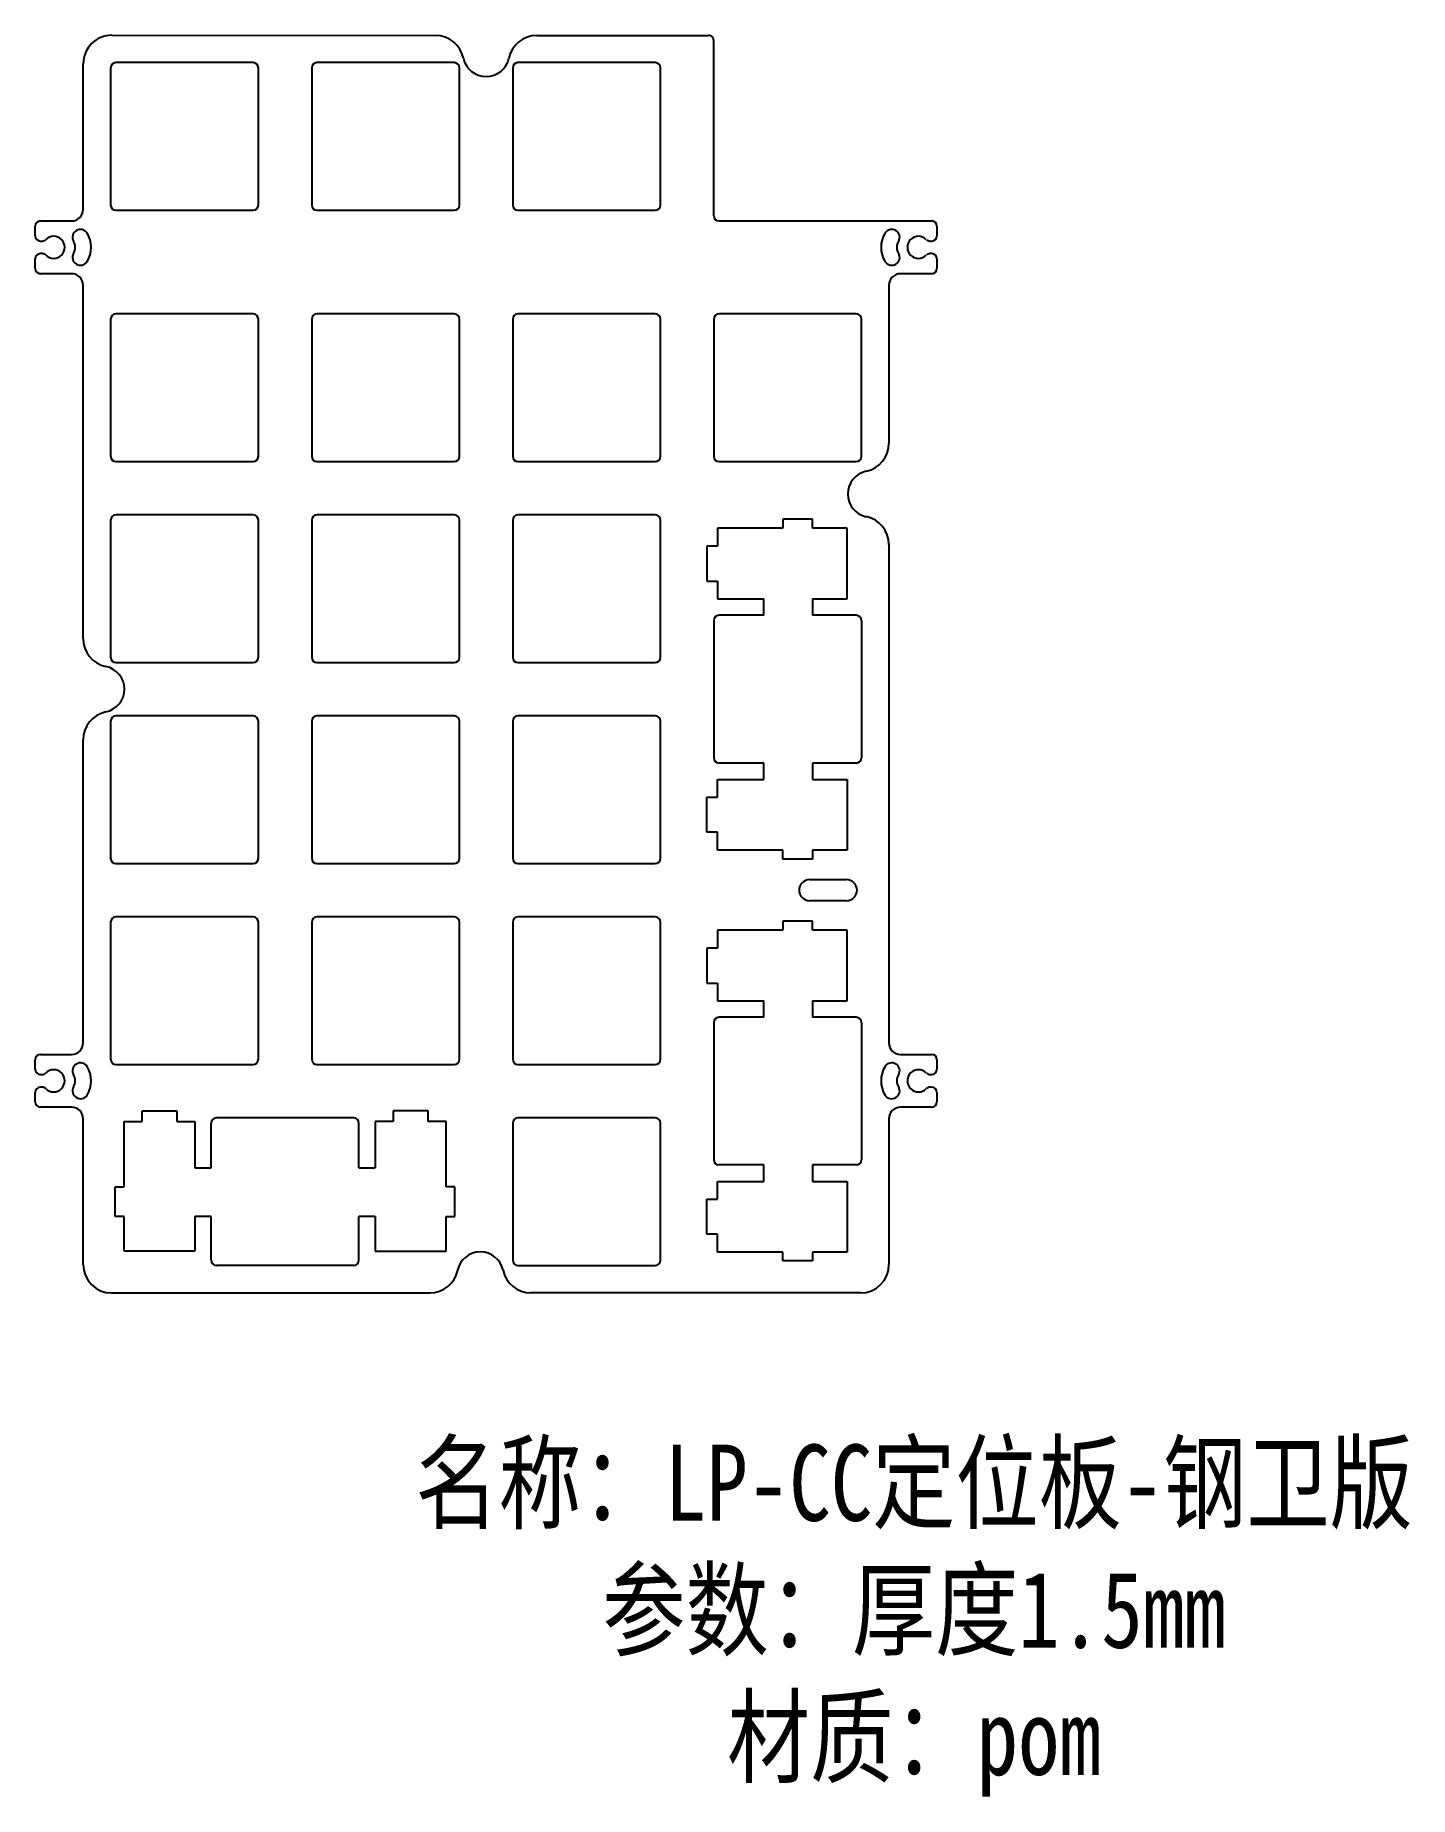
# Model space of a CAD drawing. Header units: millimetres. Extents: x 9525 to 9655, y 232 to 399.
import ezdxf

# ---------------------------------------------------------------- set-up
doc = ezdxf.new("R2010")
doc.units = ezdxf.units.MM
doc.layers.add('图框', color=7, linetype='Continuous')
doc.styles.add('宋体', font='', dxfattribs={"width": 0.8})
doc.styles.get('宋体').set_extended_font_data('SimSun')

msp = doc.modelspace()

# ---------------------------------------------------------------- linework, layer by layer
at = {"color": 7, "linetype": 'Continuous'}
for p, q in [((9532.49, 398.86), (9563.16, 398.84)), ((9572.75, 398.84), (9589.03, 398.85)), ((9589.53, 381.76), (9589.53, 398.35)), ((9529.78, 382.36), (9529.78, 396.16)), ((9532.38, 395.77), (9532.38, 382.77)), ((9545.88, 396.27), (9532.88, 396.27)), ((9546.38, 382.77), (9546.38, 395.77)), ((9551.43, 395.77), (9551.43, 382.77)), ((9564.93, 396.27), (9551.93, 396.27)), ((9565.43, 382.77), (9565.43, 395.77)), ((9570.48, 395.77), (9570.48, 382.77)), ((9583.98, 396.27), (9570.98, 396.27)), ((9584.48, 382.77), (9584.48, 395.77)), ((9525.23, 379.86), (9525.23, 380.76)), ((9525.73, 381.26), (9528.68, 381.26)), ((9532.88, 382.27), (9545.88, 382.27)), ((9551.93, 382.27), (9564.93, 382.27)), ((9570.98, 382.27), (9583.98, 382.27)), ((9590.03, 381.26), (9610.18, 381.26)), ((9610.68, 380.76), (9610.68, 379.86)), ((9525.73, 379.36), (9525.89, 379.36)), ((9610.03, 379.36), (9610.18, 379.36)), ((9525.23, 376.76), (9525.23, 377.66)), ((9525.89, 378.16), (9525.73, 378.16)), ((9610.18, 378.16), (9610.03, 378.16)), ((9610.68, 377.66), (9610.68, 376.76)), ((9528.68, 376.26), (9525.73, 376.26)), ((9610.18, 376.26), (9607.23, 376.26)), ((9529.78, 341.67), (9529.78, 375.16)), ((9606.13, 375.16), (9606.13, 360.18)), ((9545.88, 372.45), (9532.88, 372.45)), ((9564.93, 372.45), (9551.93, 372.45)), ((9583.98, 372.45), (9570.98, 372.45)), ((9603.03, 372.45), (9590.03, 372.45)), ((9532.38, 371.95), (9532.38, 358.95)), ((9546.38, 358.95), (9546.38, 371.95)), ((9551.43, 371.95), (9551.43, 358.95)), ((9565.43, 358.95), (9565.43, 371.95)), ((9570.48, 371.95), (9570.48, 358.95)), ((9584.48, 358.95), (9584.48, 371.95)), ((9589.53, 371.95), (9589.53, 358.95)), ((9603.53, 358.95), (9603.53, 371.95)), ((9532.88, 358.45), (9545.88, 358.45)), ((9551.93, 358.45), (9564.93, 358.45)), ((9570.98, 358.45), (9583.98, 358.45)), ((9590.03, 358.45), (9603.03, 358.45)), ((9532.38, 352.9), (9532.38, 339.9)), ((9545.88, 353.4), (9532.88, 353.4)), ((9546.38, 339.9), (9546.38, 352.9)), ((9551.43, 352.9), (9551.43, 339.9)), ((9564.93, 353.4), (9551.93, 353.4)), ((9565.43, 339.9), (9565.43, 352.9)), ((9570.48, 352.9), (9570.48, 339.9)), ((9583.98, 353.4), (9570.98, 353.4)), ((9584.48, 339.9), (9584.48, 352.9)), ((9606.13, 350.59), (9606.13, 303.36)), ((9532.88, 339.4), (9545.88, 339.4)), ((9551.93, 339.4), (9564.93, 339.4)), ((9570.98, 339.4), (9583.98, 339.4)), ((9545.88, 334.35), (9532.88, 334.35)), ((9564.93, 334.35), (9551.93, 334.35)), ((9583.98, 334.35), (9570.98, 334.35)), ((9532.38, 333.85), (9532.38, 320.85)), ((9546.38, 320.85), (9546.38, 333.85)), ((9551.43, 333.85), (9551.43, 320.85)), ((9565.43, 320.85), (9565.43, 333.85)), ((9570.48, 333.85), (9570.48, 320.85)), ((9584.48, 320.85), (9584.48, 333.85)), ((9529.78, 303.36), (9529.78, 332.08)), ((9532.88, 320.35), (9545.88, 320.35)), ((9551.93, 320.35), (9564.93, 320.35)), ((9570.98, 320.35), (9583.98, 320.35)), ((9598.61, 318.83), (9602.11, 318.83)), ((9602.11, 316.83), (9598.61, 316.83)), ((9532.38, 314.8), (9532.38, 301.8)), ((9545.88, 315.3), (9532.88, 315.3)), ((9546.38, 301.8), (9546.38, 314.8)), ((9551.43, 314.8), (9551.43, 301.8)), ((9564.93, 315.3), (9551.93, 315.3)), ((9565.43, 301.8), (9565.43, 314.8)), ((9570.48, 314.8), (9570.48, 301.8)), ((9583.98, 315.3), (9570.98, 315.3)), ((9584.48, 301.8), (9584.48, 314.8)), ((9525.73, 302.26), (9528.68, 302.26)), ((9607.23, 302.26), (9610.18, 302.26)), ((9525.23, 300.86), (9525.23, 301.76)), ((9532.88, 301.3), (9545.88, 301.3)), ((9551.93, 301.3), (9564.93, 301.3)), ((9570.98, 301.3), (9583.98, 301.3)), ((9610.68, 301.76), (9610.68, 300.86)), ((9525.73, 300.36), (9525.89, 300.36)), ((9525.89, 299.16), (9525.73, 299.16)), ((9610.03, 300.36), (9610.18, 300.36)), ((9610.18, 299.16), (9610.03, 299.16)), ((9525.23, 297.76), (9525.23, 298.66)), ((9528.68, 297.26), (9525.73, 297.26)), ((9610.18, 297.26), (9607.23, 297.26)), ((9610.68, 298.66), (9610.68, 297.76)), ((9529.78, 282.35), (9529.78, 296.16)), ((9570.48, 295.75), (9570.48, 282.75)), ((9583.98, 296.25), (9570.98, 296.25)), ((9584.48, 282.75), (9584.48, 295.75)), ((9606.13, 296.16), (9606.13, 282.35)), ((9570.98, 282.25), (9583.98, 282.25)), ((9532.48, 279.65), (9562.62, 279.65)), ((9603.43, 279.65), (9572.21, 279.65))]:
    msp.add_line(p, q, dxfattribs=at)
at = {"color": 4, "linetype": 'Continuous'}
for p, q in [((9598.88, 352.98), (9596.08, 352.98)), ((9596.08, 352.98), (9596.08, 352.13)), ((9598.88, 352.13), (9598.88, 352.98)), ((9589.88, 352.13), (9589.88, 350.43)), ((9596.08, 352.13), (9589.88, 352.13)), ((9602.18, 352.13), (9598.88, 352.13)), ((9602.18, 345.43), (9602.18, 352.13)), ((9589.88, 350.43), (9588.88, 350.43)), ((9588.88, 350.43), (9588.88, 347.13)), ((9588.88, 347.13), (9589.88, 347.13)), ((9589.88, 347.13), (9589.88, 345.43)), ((9589.88, 345.43), (9594.28, 345.43)), ((9594.28, 343.88), (9594.28, 345.43)), ((9598.88, 345.43), (9602.18, 345.43)), ((9598.88, 345.43), (9598.88, 343.88)), ((9589.53, 343.38), (9589.53, 330.38)), ((9594.28, 343.88), (9590.03, 343.88)), ((9603.03, 343.88), (9598.88, 343.88)), ((9603.53, 343.38), (9603.53, 330.38)), ((9594.28, 329.88), (9590.03, 329.88)), ((9594.28, 328.33), (9594.28, 329.88)), ((9603.03, 329.88), (9598.88, 329.88)), ((9598.88, 329.88), (9598.88, 328.33)), ((9589.88, 326.63), (9589.88, 328.33)), ((9589.88, 328.33), (9594.28, 328.33)), ((9598.88, 328.33), (9602.18, 328.33)), ((9602.18, 328.33), (9602.18, 321.63)), ((9588.88, 323.33), (9588.88, 326.63)), ((9588.88, 326.63), (9589.88, 326.63)), ((9589.88, 323.33), (9588.88, 323.33)), ((9589.88, 321.63), (9589.88, 323.33)), ((9596.08, 321.63), (9589.88, 321.63)), ((9596.08, 320.78), (9596.08, 321.63)), ((9598.88, 320.78), (9596.08, 320.78)), ((9598.88, 321.63), (9598.88, 320.78)), ((9602.18, 321.63), (9598.88, 321.63)), ((9589.88, 314.03), (9589.88, 312.33)), ((9596.08, 314.03), (9589.88, 314.03)), ((9598.88, 314.88), (9596.08, 314.88)), ((9596.08, 314.88), (9596.08, 314.03)), ((9598.88, 314.03), (9598.88, 314.88)), ((9602.18, 314.03), (9598.88, 314.03)), ((9602.18, 307.33), (9602.18, 314.03)), ((9589.88, 312.33), (9588.88, 312.33)), ((9588.88, 312.33), (9588.88, 309.03)), ((9588.88, 309.03), (9589.88, 309.03)), ((9589.88, 309.03), (9589.88, 307.33)), ((9589.88, 307.33), (9594.28, 307.33)), ((9594.28, 305.78), (9594.28, 307.33)), ((9598.88, 307.33), (9602.18, 307.33)), ((9598.88, 307.33), (9598.88, 305.78)), ((9594.28, 305.78), (9590.03, 305.78)), ((9603.03, 305.78), (9598.88, 305.78)), ((9589.53, 305.28), (9589.53, 292.28)), ((9603.53, 305.28), (9603.53, 292.28)), ((9533.66, 295.9), (9535.36, 295.9)), ((9533.66, 289.7), (9533.66, 295.9)), ((9535.36, 295.9), (9535.36, 296.9)), ((9535.36, 296.9), (9538.66, 296.9)), ((9538.66, 296.9), (9538.66, 295.9)), ((9538.66, 295.9), (9540.36, 295.9)), ((9540.36, 295.9), (9540.36, 291.5)), ((9541.91, 291.5), (9541.91, 295.75)), ((9555.41, 296.25), (9542.41, 296.25)), ((9555.91, 291.5), (9555.91, 295.75)), ((9559.16, 295.9), (9557.46, 295.9)), ((9557.46, 295.9), (9557.46, 291.5)), ((9562.46, 296.9), (9559.16, 296.9)), ((9559.16, 296.9), (9559.16, 295.9)), ((9562.46, 295.9), (9562.46, 296.9)), ((9564.16, 295.9), (9562.46, 295.9)), ((9564.16, 289.7), (9564.16, 295.9)), ((9540.36, 291.5), (9541.91, 291.5)), ((9555.91, 291.5), (9557.46, 291.5)), ((9594.28, 291.78), (9590.03, 291.78)), ((9594.28, 290.23), (9594.28, 291.78)), ((9603.03, 291.78), (9598.88, 291.78)), ((9598.88, 291.78), (9598.88, 290.23)), ((9532.81, 286.9), (9532.81, 289.7)), ((9532.81, 289.7), (9533.66, 289.7)), ((9565.01, 289.7), (9564.16, 289.7)), ((9565.01, 286.9), (9565.01, 289.7)), ((9589.88, 288.53), (9589.88, 290.23)), ((9589.88, 290.23), (9594.28, 290.23)), ((9598.88, 290.23), (9602.18, 290.23)), ((9602.18, 290.23), (9602.18, 283.53)), ((9588.88, 285.23), (9588.88, 288.53)), ((9588.88, 288.53), (9589.88, 288.53)), ((9533.66, 286.9), (9532.81, 286.9)), ((9533.66, 283.6), (9533.66, 286.9)), ((9540.36, 286.9), (9540.36, 283.6)), ((9541.91, 286.9), (9540.36, 286.9)), ((9541.91, 282.75), (9541.91, 286.9)), ((9555.91, 282.75), (9555.91, 286.9)), ((9557.46, 286.9), (9555.91, 286.9)), ((9557.46, 286.9), (9557.46, 283.6)), ((9564.16, 286.9), (9565.01, 286.9)), ((9564.16, 283.6), (9564.16, 286.9)), ((9589.88, 285.23), (9588.88, 285.23)), ((9589.88, 283.53), (9589.88, 285.23)), ((9540.36, 283.6), (9533.66, 283.6)), ((9555.41, 282.25), (9542.41, 282.25)), ((9557.46, 283.6), (9564.16, 283.6)), ((9596.08, 283.53), (9589.88, 283.53)), ((9596.08, 282.68), (9596.08, 283.53)), ((9598.88, 282.68), (9596.08, 282.68)), ((9598.88, 283.53), (9598.88, 282.68)), ((9602.18, 283.53), (9598.88, 283.53))]:
    msp.add_line(p, q, dxfattribs=at)
at = {"color": 7, "linetype": 'Continuous'}
for centre, radius, start, end in [((9532.48, 396.16), 2.7, 89.9631, 180), ((9563.16, 396.14), 2.7, 11.7757, 89.9631), ((9572.76, 396.14), 2.7, 90.0369, 168.2243), ((9589.03, 398.35), 0.5, 0, 90.0369), ((9532.88, 395.77), 0.5, 90, 180), ((9545.88, 395.77), 0.5, 0, 90), ((9551.93, 395.77), 0.5, 90, 180), ((9564.93, 395.77), 0.5, 0, 90), ((9567.96, 397.14), 2.2, 191.7757, 348.2243), ((9570.98, 395.77), 0.5, 90, 180), ((9583.98, 395.77), 0.5, 0, 90), ((9528.68, 382.36), 1.1, 270, 0), ((9532.88, 382.77), 0.5, 180, 270), ((9545.88, 382.77), 0.5, 270, 0), ((9551.93, 382.77), 0.5, 180, 270), ((9564.93, 382.77), 0.5, 270, 0), ((9570.98, 382.77), 0.5, 180, 270), ((9583.98, 382.77), 0.5, 270, 0), ((9525.73, 380.76), 0.5, 90, 180), ((9590.03, 381.76), 0.5, 180, 270), ((9610.18, 380.76), 0.5, 0, 90), ((9525.73, 379.86), 0.5, 180, 270), ((9525.89, 379.86), 0.5, 270, 314.7913), ((9526.98, 378.76), 1.05, 225.2087, 134.7913), ((9608.93, 378.76), 1.05, 45.2087, 314.7913), ((9610.03, 379.86), 0.5, 225.2087, 270), ((9610.18, 379.86), 0.5, 270, 0), ((9525.73, 377.66), 0.5, 90, 180), ((9525.89, 377.66), 0.5, 45.2087, 90), ((9610.03, 377.66), 0.5, 90, 134.7913), ((9610.18, 377.66), 0.5, 0, 90), ((9525.73, 376.76), 0.5, 180, 270), ((9528.68, 375.16), 1.1, 0, 90), ((9607.23, 375.16), 1.1, 90, 180), ((9610.18, 376.76), 0.5, 270, 0), ((9532.88, 371.95), 0.5, 90, 180), ((9545.88, 371.95), 0.5, 0, 90), ((9551.93, 371.95), 0.5, 90, 180), ((9564.93, 371.95), 0.5, 0, 90), ((9570.98, 371.95), 0.5, 90, 180), ((9583.98, 371.95), 0.5, 0, 90), ((9590.03, 371.95), 0.5, 90, 180), ((9603.03, 371.95), 0.5, 0, 90), ((9603.43, 360.18), 2.7, 281.7757, 0), ((9532.88, 358.95), 0.5, 180, 270), ((9545.88, 358.95), 0.5, 270, 0), ((9551.93, 358.95), 0.5, 180, 270), ((9564.93, 358.95), 0.5, 270, 0), ((9570.98, 358.95), 0.5, 180, 270), ((9583.98, 358.95), 0.5, 270, 0), ((9590.03, 358.95), 0.5, 180, 270), ((9604.43, 355.38), 2.2, 101.7757, 258.2243), ((9603.03, 358.95), 0.5, 270, 0), ((9532.88, 352.9), 0.5, 90, 180), ((9545.88, 352.9), 0.5, 0, 90), ((9551.93, 352.9), 0.5, 90, 180), ((9564.93, 352.9), 0.5, 0, 90), ((9570.98, 352.9), 0.5, 90, 180), ((9583.98, 352.9), 0.5, 0, 90), ((9603.43, 350.59), 2.7, 0, 78.2243), ((9532.48, 341.67), 2.7, 180, 258.2232), ((9531.48, 336.88), 2.2, 281.7768, 78.2232), ((9532.88, 339.9), 0.5, 180, 270), ((9545.88, 339.9), 0.5, 270, 0), ((9551.93, 339.9), 0.5, 180, 270), ((9564.93, 339.9), 0.5, 270, 0), ((9570.98, 339.9), 0.5, 180, 270), ((9583.98, 339.9), 0.5, 270, 0), ((9532.48, 332.08), 2.7, 101.7768, 180), ((9532.88, 333.85), 0.5, 90, 180), ((9545.88, 333.85), 0.5, 0, 90), ((9551.93, 333.85), 0.5, 90, 180), ((9564.93, 333.85), 0.5, 0, 90), ((9570.98, 333.85), 0.5, 90, 180), ((9583.98, 333.85), 0.5, 0, 90), ((9532.88, 320.85), 0.5, 180, 270), ((9545.88, 320.85), 0.5, 270, 0), ((9551.93, 320.85), 0.5, 180, 270), ((9564.93, 320.85), 0.5, 270, 0), ((9570.98, 320.85), 0.5, 180, 270), ((9583.98, 320.85), 0.5, 270, 0), ((9598.61, 317.83), 1, 90, 270), ((9602.11, 317.83), 1, 270, 90), ((9532.88, 314.8), 0.5, 90, 180), ((9545.88, 314.8), 0.5, 0, 90), ((9551.93, 314.8), 0.5, 90, 180), ((9564.93, 314.8), 0.5, 0, 90), ((9570.98, 314.8), 0.5, 90, 180), ((9583.98, 314.8), 0.5, 0, 90), ((9525.73, 301.76), 0.5, 90, 180), ((9528.68, 303.36), 1.1, 270, 0), ((9607.23, 303.36), 1.1, 180, 270), ((9610.18, 301.76), 0.5, 0, 90), ((9525.73, 300.86), 0.5, 180, 270), ((9526.98, 299.76), 1.05, 225.2087, 134.7913), ((9532.88, 301.8), 0.5, 180, 270), ((9545.88, 301.8), 0.5, 270, 0), ((9551.93, 301.8), 0.5, 180, 270), ((9564.93, 301.8), 0.5, 270, 0), ((9570.98, 301.8), 0.5, 180, 270), ((9583.98, 301.8), 0.5, 270, 0), ((9608.93, 299.76), 1.05, 45.2087, 314.7913), ((9610.18, 300.86), 0.5, 270, 0), ((9525.73, 298.66), 0.5, 90, 180), ((9525.89, 300.86), 0.5, 270, 314.7913), ((9525.89, 298.66), 0.5, 45.2087, 90), ((9610.03, 300.86), 0.5, 225.2087, 270), ((9610.03, 298.66), 0.5, 90, 134.7913), ((9610.18, 298.66), 0.5, 0, 90), ((9525.73, 297.76), 0.5, 180, 270), ((9528.68, 296.16), 1.1, 0, 90), ((9607.23, 296.16), 1.1, 90, 180), ((9610.18, 297.76), 0.5, 270, 0), ((9570.98, 295.75), 0.5, 90, 180), ((9583.98, 295.75), 0.5, 0, 90), ((9532.48, 282.35), 2.7, 180, 270), ((9567.41, 281.35), 2.2, 11.7757, 168.2243), ((9570.98, 282.75), 0.5, 180, 270), ((9583.98, 282.75), 0.5, 270, 0), ((9603.43, 282.35), 2.7, 270, 0), ((9562.62, 282.35), 2.7, 270, 348.2243), ((9572.21, 282.35), 2.7, 191.7757, 270)]:
    msp.add_arc(centre, radius, start, end, dxfattribs=at)
at = {"color": 2, "linetype": 'Continuous'}
for centre, radius, start, end in [((9529.52, 379.71), 0.75, 33.202, 209.3986), ((9527.93, 378.76), 1.1, 328.0802, 31.9198), ((9527.93, 378.76), 2.6, 328.4376, 31.5624), ((9607.98, 378.76), 2.6, 148.4376, 211.5624), ((9606.4, 379.71), 0.75, 330.6014, 146.798), ((9607.98, 378.76), 1.1, 148.0802, 211.9198), ((9529.52, 377.81), 0.75, 150.6014, 326.798), ((9606.4, 377.81), 0.75, 213.202, 29.3986), ((9529.52, 300.71), 0.75, 33.202, 209.3986), ((9527.93, 299.76), 2.6, 328.4376, 31.5624), ((9607.98, 299.76), 2.6, 148.4376, 211.5624), ((9606.4, 300.71), 0.75, 330.6014, 146.798), ((9529.52, 298.81), 0.75, 150.6014, 326.798), ((9527.93, 299.76), 1.1, 328.0802, 31.9198), ((9606.4, 298.81), 0.75, 213.202, 29.3986), ((9607.98, 299.76), 1.1, 148.0802, 211.9198)]:
    msp.add_arc(centre, radius, start, end, dxfattribs=at)
at = {"color": 4, "linetype": 'Continuous'}
for centre, start, end in [((9590.03, 343.38), 90, 180), ((9603.03, 343.38), 0, 90), ((9590.03, 330.38), 180, 270), ((9603.03, 330.38), 270, 0), ((9590.03, 305.28), 90, 180), ((9603.03, 305.28), 0, 90), ((9542.41, 295.75), 90, 180), ((9555.41, 295.75), 0, 90), ((9590.03, 292.28), 180, 270), ((9603.03, 292.28), 270, 0), ((9542.41, 282.75), 180, 270), ((9555.41, 282.75), 270, 0)]:
    msp.add_arc(centre, 0.5, start, end, dxfattribs=at)

# ---------------------------------------------------------------- texts
at = {"layer": '图框', "insert": (9608.51, 248.59), "char_height": 7.2236, "width": 176.8813, "attachment_point": 5, "style": '宋体'}
msp.add_mtext('{\\C2;名称：LP-CC定位板-钢卫版\\P参数：厚度1.5mm\\P材质：pom}', dxfattribs=at)

doc.saveas('drawing.dxf')
